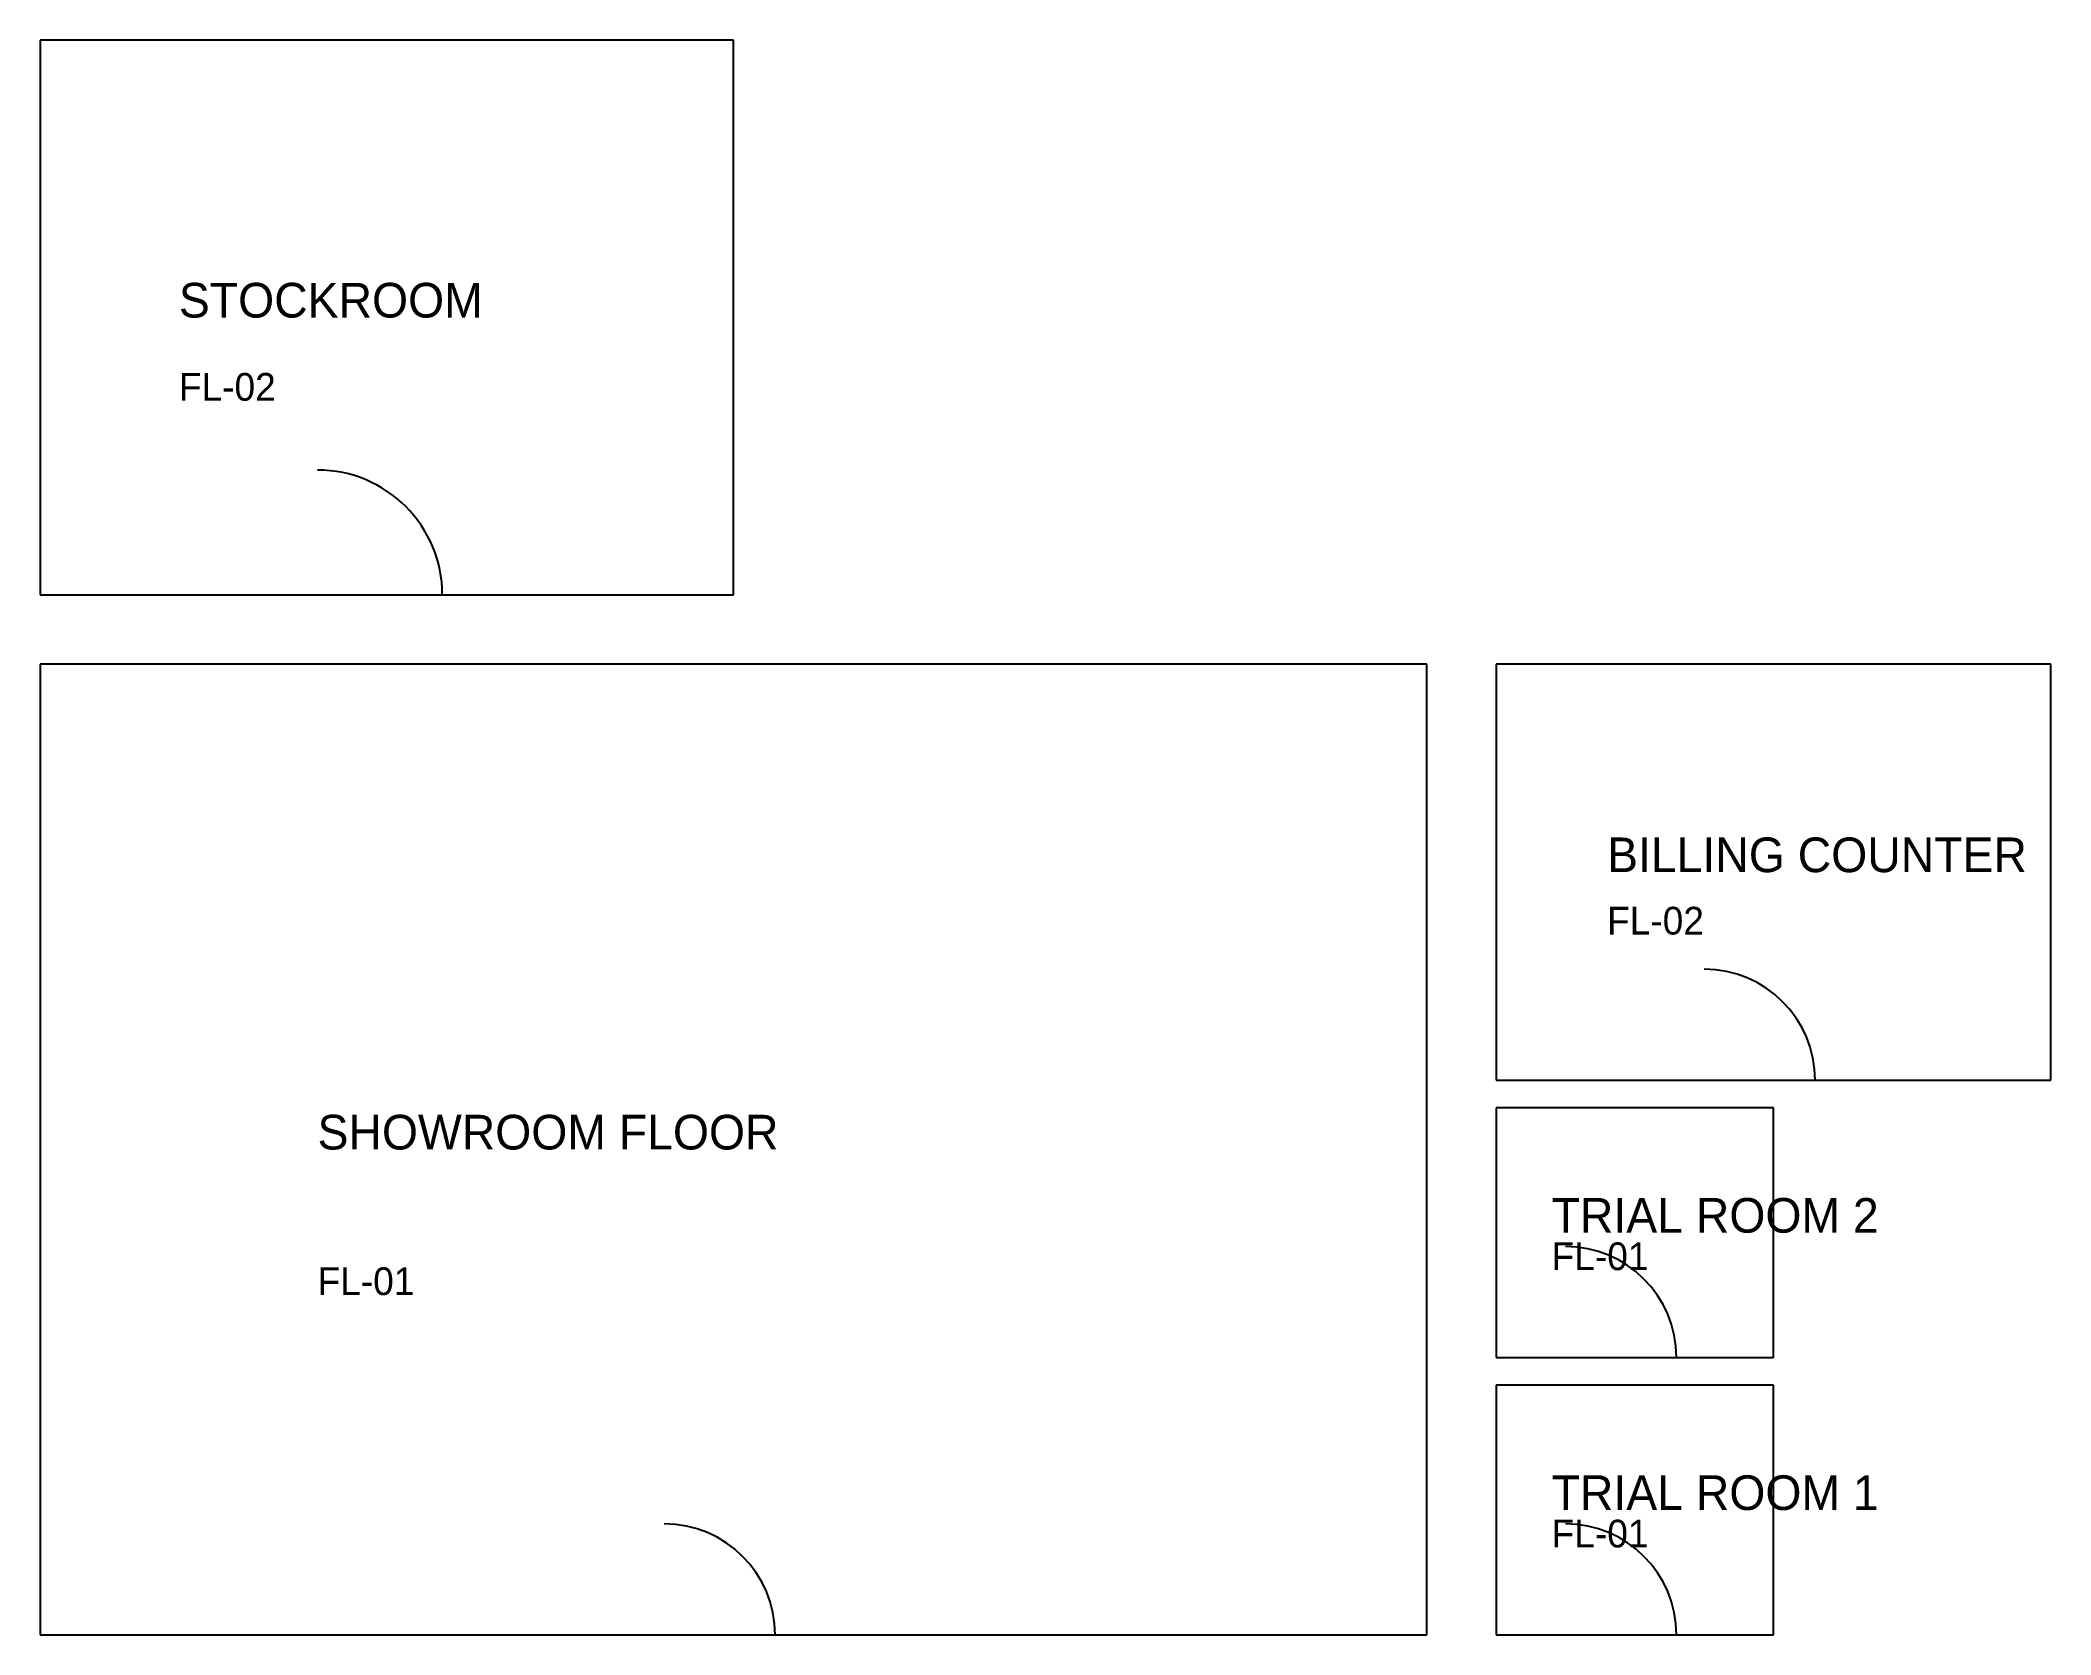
# Model space of a CAD drawing. Header units: millimetres. Extents: x 0 to 14500, y 0 to 11500.
import ezdxf

# ---------------------------------------------------------------- set-up
doc = ezdxf.new("R2010")
doc.units = ezdxf.units.MM

# ---------------------------------------------------------------- blocks, each defined once
blk = doc.blocks.new('RT_DOOR_800')
blk.add_line((0, 0), (800, 0))
blk.add_arc((0, 0), 800, 0, 90)
blk = doc.blocks.new('STORAGE_DOOR_900')
blk.add_line((0, 0), (900, 0))
blk.add_arc((0, 0), 900, 0, 90)

msp = doc.modelspace()

# ---------------------------------------------------------------- linework, layer by layer
at = {"layer": 'RETAIL_STORE_WALLS'}
for p, q in [((5000, 11500), (0, 11500)), ((0, 11500), (0, 7500)), ((5000, 7500), (5000, 11500)), ((0, 7500), (5000, 7500)), ((10000, 7000), (0, 7000)), ((0, 7000), (0, 0)), ((10000, 0), (10000, 7000)), ((14500, 7000), (10500, 7000)), ((10500, 7000), (10500, 4000)), ((14500, 4000), (14500, 7000)), ((10500, 4000), (14500, 4000)), ((12500, 3800), (10500, 3800)), ((10500, 3800), (10500, 2000)), ((12500, 2000), (12500, 3800)), ((10500, 2000), (12500, 2000)), ((12500, 1800), (10500, 1800)), ((10500, 1800), (10500, 0)), ((12500, 0), (12500, 1800)), ((0, 0), (10000, 0)), ((10500, 0), (12500, 0))]:
    msp.add_line(p, q, dxfattribs=at)

# ---------------------------------------------------------------- block references
at = {"layer": 'FITTING_SWING_DOORS'}
for name, p in [('STORAGE_DOOR_900', (2000, 7500)), ('RT_DOOR_800', (12000, 4000)), ('RT_DOOR_800', (11000, 2000)), ('RT_DOOR_800', (4500, 0)), ('RT_DOOR_800', (11000, 0))]:
    msp.add_blockref(name, p, dxfattribs=at)

# ---------------------------------------------------------------- texts
at = {"layer": 'CERAMIC_TILES_600X600'}
for s, p in [('FL-02', (1000, 8900)), ('FL-02', (11300, 5050)), ('FL-01', (10900, 2630)), ('FL-01', (2000, 2450)), ('FL-01', (10900, 630))]:
    msp.add_text(s, height=200, dxfattribs=at).set_placement(p)
at = {"layer": 'STORE_TEXT'}
for s, p in [('STOCKROOM', (1000, 9500)), ('BILLING COUNTER', (11300, 5500)), ('SHOWROOM FLOOR', (2000, 3500)), ('TRIAL ROOM 2', (10900, 2900)), ('TRIAL ROOM 1', (10900, 900))]:
    msp.add_text(s, height=250, dxfattribs=at).set_placement(p)

doc.saveas('drawing.dxf')
